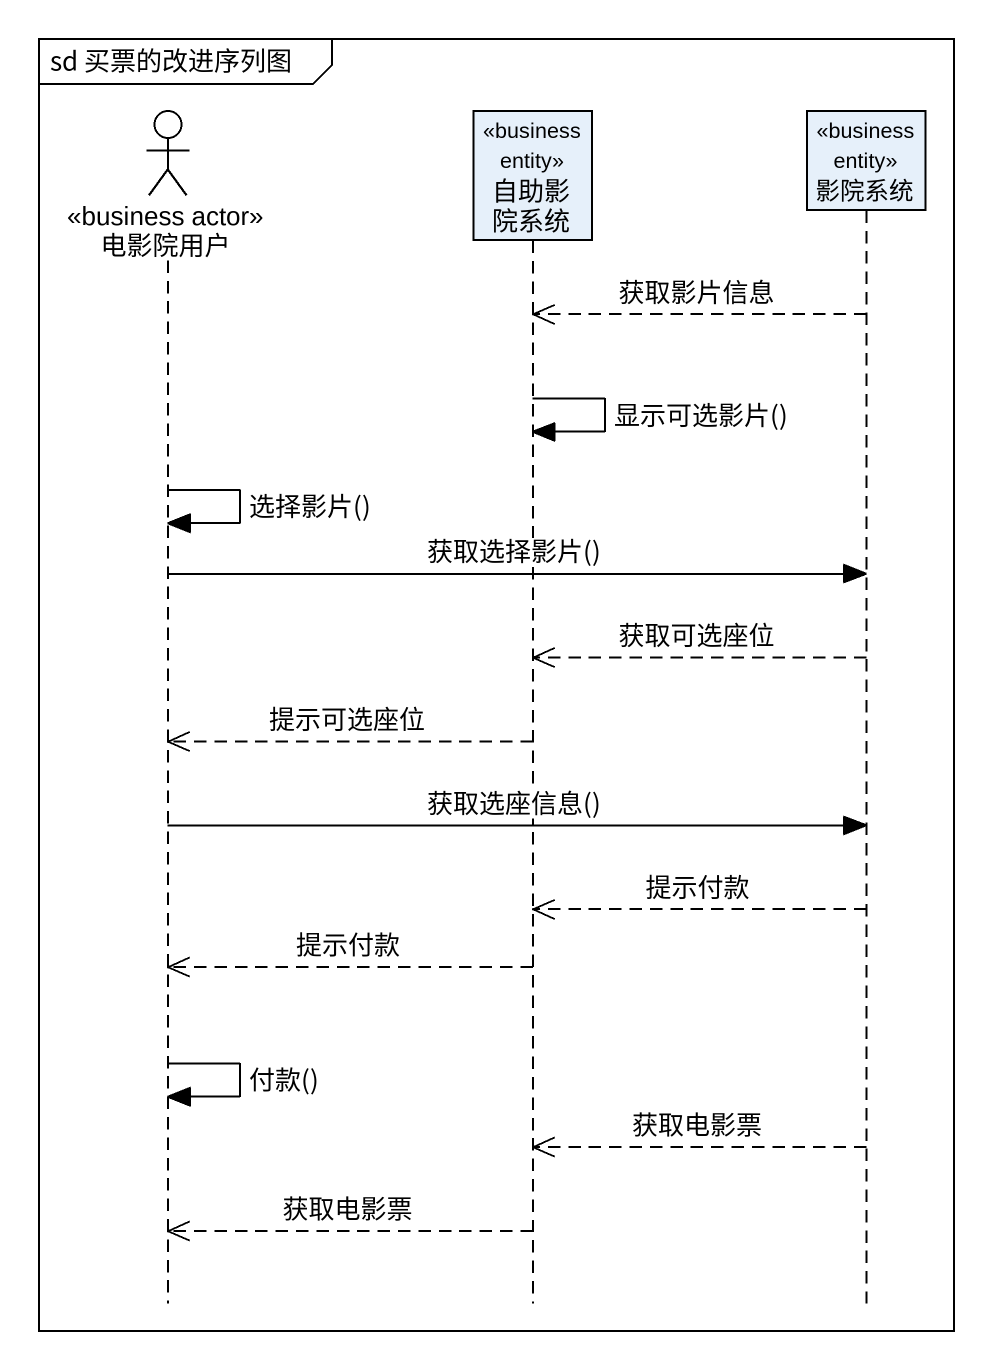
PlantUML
@startuml
mainframe sd 买票的改进序列图
hide footbox
actor 电影院用户 <<business actor>>
participant 自助影院系统 <<business entity>>
participant 影院系统 <<business entity>>

影院系统 -->> 自助影院系统 : 获取影片信息
自助影院系统 -> 自助影院系统 : 显示可选影片()
电影院用户 -> 电影院用户 : 选择影片()
电影院用户 -> 影院系统 : 获取选择影片()
影院系统 -->> 自助影院系统 : 获取可选座位
自助影院系统 -->> 电影院用户 : 提示可选座位
电影院用户 -> 影院系统 : 获取选座信息()
影院系统 -->> 自助影院系统 : 提示付款
自助影院系统 -->> 电影院用户 : 提示付款
电影院用户 -> 电影院用户 : 付款()
影院系统 -->> 自助影院系统 : 获取电影票
自助影院系统 -->> 电影院用户 : 获取电影票
@enduml
